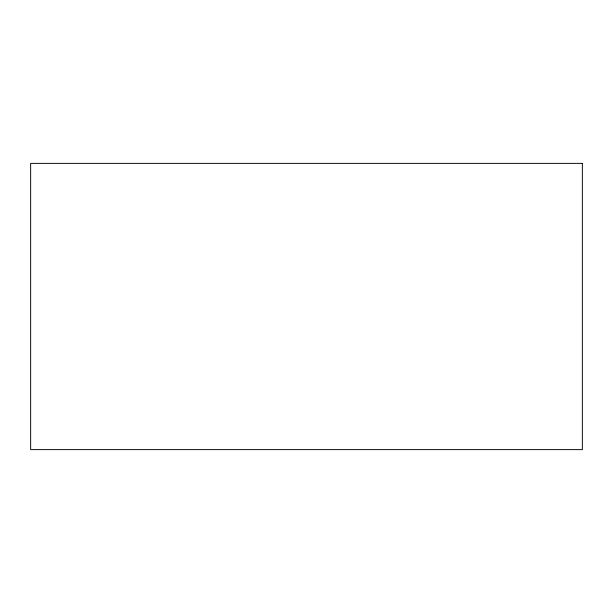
<?xml version="1.0" encoding="UTF-8"?>
<svg xmlns="http://www.w3.org/2000/svg" width="613" height="613" viewBox="0 0 613 613"><rect width="100%" height="100%" fill="white"/><g stroke="black" fill="none" stroke-linecap="round" stroke-linejoin="round"><path stroke-width="0.92" d="M582.35 163.38L30.65 163.38L30.65 449.62L582.35 449.62L582.35 163.38"/></g></svg>
